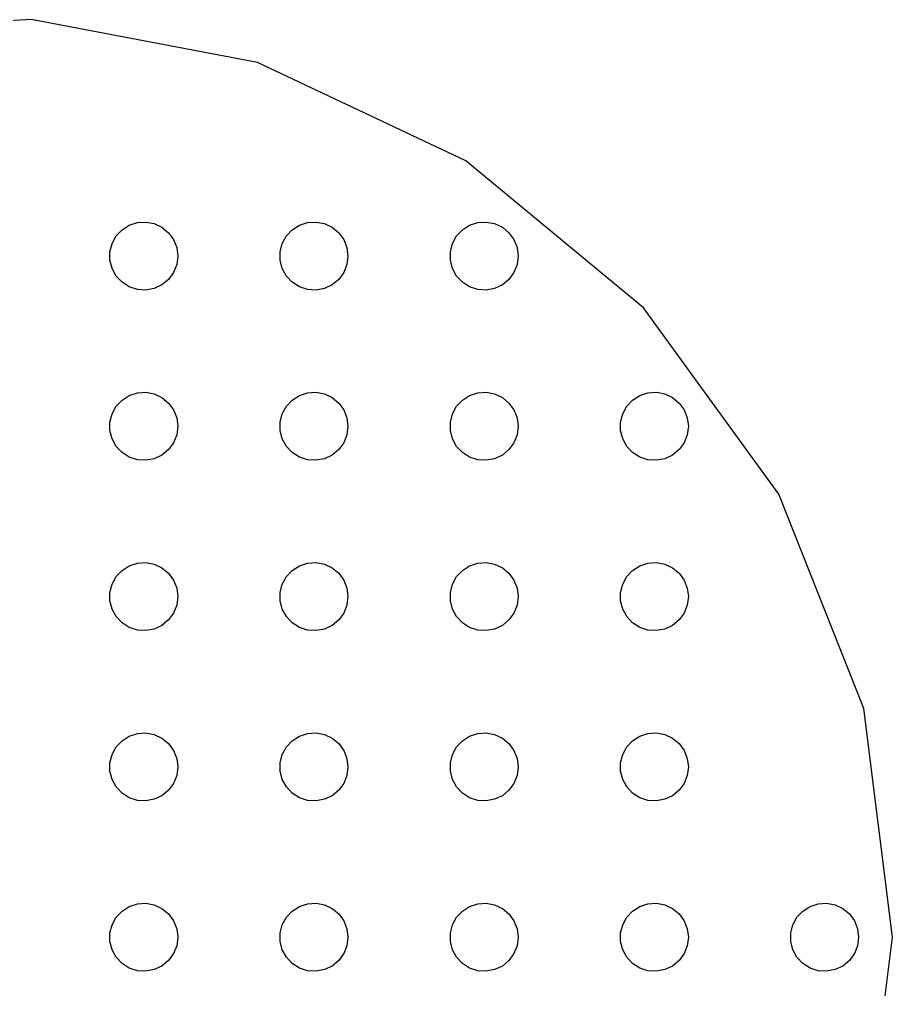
# Model space of a CAD drawing. Header units: metres. Extents: x -80 to 81, y -81 to 81.
# Drawn here: x 4 to 81, y -4.6 to 80.8 of the extents above; entities that cross this region are included whole.
import ezdxf

# ---------------------------------------------------------------- set-up
doc = ezdxf.new("R2010")
doc.units = ezdxf.units.M

msp = doc.modelspace()

# ---------------------------------------------------------------- linework, layer by layer
for p, q in [((5.08603, 80.8402), (-15.1779, 79.5653)), ((25.0304, 77.0356), (5.08603, 80.8402)), ((43.402, 68.3906), (25.0304, 77.0356)), ((59.0464, 55.4483), (43.402, 68.3906)), ((13.0877, 62.3115), (13.7227, 62.7145)), ((13.7227, 62.7145), (14.4379, 62.9469)), ((14.4379, 62.9469), (15.1884, 62.9941)), ((15.1884, 62.9941), (15.927, 62.8532)), ((15.927, 62.8532), (16.6075, 62.533)), ((16.6075, 62.533), (17.1869, 62.0536)), ((28.0877, 62.3115), (28.7227, 62.7145)), ((28.7227, 62.7145), (29.4379, 62.9469)), ((29.4379, 62.9469), (30.1884, 62.9941)), ((30.1884, 62.9941), (30.927, 62.8532)), ((30.927, 62.8532), (31.6075, 62.533)), ((31.6075, 62.533), (32.1869, 62.0536)), ((43.0877, 62.3115), (43.7227, 62.7145)), ((43.7227, 62.7145), (44.4379, 62.9469)), ((44.4379, 62.9469), (45.1884, 62.9941)), ((45.1884, 62.9941), (45.927, 62.8532)), ((45.927, 62.8532), (46.6075, 62.533)), ((46.6075, 62.533), (47.1869, 62.0536)), ((12.2107, 61.1044), (12.5729, 61.7634)), ((12.5729, 61.7634), (13.0877, 62.3115)), ((17.1869, 62.0536), (17.6289, 61.4453)), ((27.2107, 61.1044), (27.5729, 61.7634)), ((27.5729, 61.7634), (28.0877, 62.3115)), ((32.1869, 62.0536), (32.6289, 61.4453)), ((42.2107, 61.1044), (42.5729, 61.7634)), ((42.5729, 61.7634), (43.0877, 62.3115)), ((47.1869, 62.0536), (47.6289, 61.4453)), ((12.0237, 60.376), (12.2107, 61.1044)), ((17.6289, 61.4453), (17.9057, 60.7461)), ((17.9057, 60.7461), (18, 60)), ((27.0237, 60.376), (27.2107, 61.1044)), ((32.6289, 61.4453), (32.9057, 60.7461)), ((32.9057, 60.7461), (33, 60)), ((42.0237, 60.376), (42.2107, 61.1044)), ((47.6289, 61.4453), (47.9057, 60.7461)), ((47.9057, 60.7461), (48, 60)), ((12.0237, 59.624), (12.0237, 60.376)), ((18, 60), (17.9057, 59.2539)), ((27.0237, 59.624), (27.0237, 60.376)), ((33, 60), (32.9057, 59.2539)), ((42.0237, 59.624), (42.0237, 60.376)), ((48, 60), (47.9057, 59.2539)), ((12.2107, 58.8956), (12.0237, 59.624)), ((17.9057, 59.2539), (17.6289, 58.5547)), ((27.2107, 58.8956), (27.0237, 59.624)), ((32.9057, 59.2539), (32.6289, 58.5547)), ((42.2107, 58.8956), (42.0237, 59.624)), ((47.9057, 59.2539), (47.6289, 58.5547)), ((12.5729, 58.2366), (12.2107, 58.8956)), ((13.0877, 57.6885), (12.5729, 58.2366)), ((17.6289, 58.5547), (17.1869, 57.9464)), ((27.5729, 58.2366), (27.2107, 58.8956)), ((28.0877, 57.6885), (27.5729, 58.2366)), ((32.6289, 58.5547), (32.1869, 57.9464)), ((42.5729, 58.2366), (42.2107, 58.8956)), ((43.0877, 57.6885), (42.5729, 58.2366)), ((47.6289, 58.5547), (47.1869, 57.9464)), ((13.7227, 57.2855), (13.0877, 57.6885)), ((14.4379, 57.0531), (13.7227, 57.2855)), ((16.6075, 57.467), (15.927, 57.1468)), ((17.1869, 57.9464), (16.6075, 57.467)), ((28.7227, 57.2855), (28.0877, 57.6885)), ((29.4379, 57.0531), (28.7227, 57.2855)), ((31.6075, 57.467), (30.927, 57.1468)), ((32.1869, 57.9464), (31.6075, 57.467)), ((43.7227, 57.2855), (43.0877, 57.6885)), ((44.4379, 57.0531), (43.7227, 57.2855)), ((46.6075, 57.467), (45.927, 57.1468)), ((47.1869, 57.9464), (46.6075, 57.467)), ((15.1884, 57.0059), (14.4379, 57.0531)), ((15.927, 57.1468), (15.1884, 57.0059)), ((30.1884, 57.0059), (29.4379, 57.0531)), ((30.927, 57.1468), (30.1884, 57.0059)), ((45.1884, 57.0059), (44.4379, 57.0531)), ((45.927, 57.1468), (45.1884, 57.0059)), ((70.9808, 39.022), (59.0464, 55.4483)), ((13.7227, 47.7145), (14.4379, 47.9469)), ((14.4379, 47.9469), (15.1884, 47.9941)), ((15.1884, 47.9941), (15.927, 47.8532)), ((15.927, 47.8532), (16.6075, 47.533)), ((28.7227, 47.7145), (29.4379, 47.9469)), ((29.4379, 47.9469), (30.1884, 47.9941)), ((30.1884, 47.9941), (30.927, 47.8532)), ((30.927, 47.8532), (31.6075, 47.533)), ((43.7227, 47.7145), (44.4379, 47.9469)), ((44.4379, 47.9469), (45.1884, 47.9941)), ((45.1884, 47.9941), (45.927, 47.8532)), ((45.927, 47.8532), (46.6075, 47.533)), ((58.7227, 47.7145), (59.4379, 47.9469)), ((59.4379, 47.9469), (60.1884, 47.9941)), ((60.1884, 47.9941), (60.927, 47.8532)), ((60.927, 47.8532), (61.6075, 47.533)), ((12.5729, 46.7634), (13.0877, 47.3115)), ((13.0877, 47.3115), (13.7227, 47.7145)), ((16.6075, 47.533), (17.1869, 47.0536)), ((17.1869, 47.0536), (17.6289, 46.4453)), ((27.5729, 46.7634), (28.0877, 47.3115)), ((28.0877, 47.3115), (28.7227, 47.7145)), ((31.6075, 47.533), (32.1869, 47.0536)), ((32.1869, 47.0536), (32.6289, 46.4453)), ((42.5729, 46.7634), (43.0877, 47.3115)), ((43.0877, 47.3115), (43.7227, 47.7145)), ((46.6075, 47.533), (47.1869, 47.0536)), ((47.1869, 47.0536), (47.6289, 46.4453)), ((57.5729, 46.7634), (58.0877, 47.3115)), ((58.0877, 47.3115), (58.7227, 47.7145)), ((61.6075, 47.533), (62.1869, 47.0536)), ((62.1869, 47.0536), (62.6289, 46.4453)), ((12.2107, 46.1044), (12.5729, 46.7634)), ((17.6289, 46.4453), (17.9057, 45.7461)), ((27.2107, 46.1044), (27.5729, 46.7634)), ((32.6289, 46.4453), (32.9057, 45.7461)), ((42.2107, 46.1044), (42.5729, 46.7634)), ((47.6289, 46.4453), (47.9057, 45.7461)), ((57.2107, 46.1044), (57.5729, 46.7634)), ((62.6289, 46.4453), (62.9057, 45.7461)), ((12.0237, 45.376), (12.2107, 46.1044)), ((12.0237, 44.624), (12.0237, 45.376)), ((17.9057, 45.7461), (18, 45)), ((27.0237, 45.376), (27.2107, 46.1044)), ((27.0237, 44.624), (27.0237, 45.376)), ((32.9057, 45.7461), (33, 45)), ((42.0237, 45.376), (42.2107, 46.1044)), ((42.0237, 44.624), (42.0237, 45.376)), ((47.9057, 45.7461), (48, 45)), ((57.0237, 45.376), (57.2107, 46.1044)), ((57.0237, 44.624), (57.0237, 45.376)), ((62.9057, 45.7461), (63, 45)), ((12.2107, 43.8956), (12.0237, 44.624)), ((18, 45), (17.9057, 44.2539)), ((27.2107, 43.8956), (27.0237, 44.624)), ((33, 45), (32.9057, 44.2539)), ((42.2107, 43.8956), (42.0237, 44.624)), ((48, 45), (47.9057, 44.2539)), ((57.2107, 43.8956), (57.0237, 44.624)), ((63, 45), (62.9057, 44.2539)), ((12.5729, 43.2366), (12.2107, 43.8956)), ((17.9057, 44.2539), (17.6289, 43.5547)), ((27.5729, 43.2366), (27.2107, 43.8956)), ((32.9057, 44.2539), (32.6289, 43.5547)), ((42.5729, 43.2366), (42.2107, 43.8956)), ((47.9057, 44.2539), (47.6289, 43.5547)), ((57.5729, 43.2366), (57.2107, 43.8956)), ((62.9057, 44.2539), (62.6289, 43.5547)), ((13.0877, 42.6885), (12.5729, 43.2366)), ((17.1869, 42.9464), (16.6075, 42.467)), ((17.6289, 43.5547), (17.1869, 42.9464)), ((28.0877, 42.6885), (27.5729, 43.2366)), ((32.1869, 42.9464), (31.6075, 42.467)), ((32.6289, 43.5547), (32.1869, 42.9464)), ((43.0877, 42.6885), (42.5729, 43.2366)), ((47.1869, 42.9464), (46.6075, 42.467)), ((47.6289, 43.5547), (47.1869, 42.9464)), ((58.0877, 42.6885), (57.5729, 43.2366)), ((62.1869, 42.9464), (61.6075, 42.467)), ((62.6289, 43.5547), (62.1869, 42.9464)), ((13.7227, 42.2855), (13.0877, 42.6885)), ((14.4379, 42.0531), (13.7227, 42.2855)), ((15.1884, 42.0059), (14.4379, 42.0531)), ((15.927, 42.1468), (15.1884, 42.0059)), ((16.6075, 42.467), (15.927, 42.1468)), ((28.7227, 42.2855), (28.0877, 42.6885)), ((29.4379, 42.0531), (28.7227, 42.2855)), ((30.1884, 42.0059), (29.4379, 42.0531)), ((30.927, 42.1468), (30.1884, 42.0059)), ((31.6075, 42.467), (30.927, 42.1468)), ((43.7227, 42.2855), (43.0877, 42.6885)), ((44.4379, 42.0531), (43.7227, 42.2855)), ((45.1884, 42.0059), (44.4379, 42.0531)), ((45.927, 42.1468), (45.1884, 42.0059)), ((46.6075, 42.467), (45.927, 42.1468)), ((58.7227, 42.2855), (58.0877, 42.6885)), ((59.4379, 42.0531), (58.7227, 42.2855)), ((60.1884, 42.0059), (59.4379, 42.0531)), ((60.927, 42.1468), (60.1884, 42.0059)), ((61.6075, 42.467), (60.927, 42.1468)), ((78.4552, 20.1439), (70.9808, 39.022)), ((13.0877, 32.3115), (13.7227, 32.7145)), ((13.7227, 32.7145), (14.4379, 32.9469)), ((14.4379, 32.9469), (15.1884, 32.9941)), ((15.1884, 32.9941), (15.927, 32.8532)), ((15.927, 32.8532), (16.6075, 32.533)), ((16.6075, 32.533), (17.1869, 32.0536)), ((28.0877, 32.3115), (28.7227, 32.7145)), ((28.7227, 32.7145), (29.4379, 32.9469)), ((29.4379, 32.9469), (30.1884, 32.9941)), ((30.1884, 32.9941), (30.927, 32.8532)), ((30.927, 32.8532), (31.6075, 32.533)), ((31.6075, 32.533), (32.1869, 32.0536)), ((43.0877, 32.3115), (43.7227, 32.7145)), ((43.7227, 32.7145), (44.4379, 32.9469)), ((44.4379, 32.9469), (45.1884, 32.9941)), ((45.1884, 32.9941), (45.927, 32.8532)), ((45.927, 32.8532), (46.6075, 32.533)), ((46.6075, 32.533), (47.1869, 32.0536)), ((58.0877, 32.3115), (58.7227, 32.7145)), ((58.7227, 32.7145), (59.4379, 32.9469)), ((59.4379, 32.9469), (60.1884, 32.9941)), ((60.1884, 32.9941), (60.927, 32.8532)), ((60.927, 32.8532), (61.6075, 32.533)), ((61.6075, 32.533), (62.1869, 32.0536)), ((12.2107, 31.1044), (12.5729, 31.7634)), ((12.5729, 31.7634), (13.0877, 32.3115)), ((17.1869, 32.0536), (17.6289, 31.4453)), ((27.2107, 31.1044), (27.5729, 31.7634)), ((27.5729, 31.7634), (28.0877, 32.3115)), ((32.1869, 32.0536), (32.6289, 31.4453)), ((42.2107, 31.1044), (42.5729, 31.7634)), ((42.5729, 31.7634), (43.0877, 32.3115)), ((47.1869, 32.0536), (47.6289, 31.4453)), ((57.2107, 31.1044), (57.5729, 31.7634)), ((57.5729, 31.7634), (58.0877, 32.3115)), ((62.1869, 32.0536), (62.6289, 31.4453)), ((12.0237, 30.376), (12.2107, 31.1044)), ((17.6289, 31.4453), (17.9057, 30.7461)), ((27.0237, 30.376), (27.2107, 31.1044)), ((32.6289, 31.4453), (32.9057, 30.7461)), ((42.0237, 30.376), (42.2107, 31.1044)), ((47.6289, 31.4453), (47.9057, 30.7461)), ((57.0237, 30.376), (57.2107, 31.1044)), ((62.6289, 31.4453), (62.9057, 30.7461)), ((12.0237, 29.624), (12.0237, 30.376)), ((17.9057, 30.7461), (18, 30)), ((18, 30), (17.9057, 29.2539)), ((27.0237, 29.624), (27.0237, 30.376)), ((32.9057, 30.7461), (33, 30)), ((33, 30), (32.9057, 29.2539)), ((42.0237, 29.624), (42.0237, 30.376)), ((47.9057, 30.7461), (48, 30)), ((48, 30), (47.9057, 29.2539)), ((57.0237, 29.624), (57.0237, 30.376)), ((62.9057, 30.7461), (63, 30)), ((63, 30), (62.9057, 29.2539)), ((12.2107, 28.8956), (12.0237, 29.624)), ((17.9057, 29.2539), (17.6289, 28.5547)), ((27.2107, 28.8956), (27.0237, 29.624)), ((32.9057, 29.2539), (32.6289, 28.5547)), ((42.2107, 28.8956), (42.0237, 29.624)), ((47.9057, 29.2539), (47.6289, 28.5547)), ((57.2107, 28.8956), (57.0237, 29.624)), ((62.9057, 29.2539), (62.6289, 28.5547)), ((12.5729, 28.2366), (12.2107, 28.8956)), ((13.0877, 27.6884), (12.5729, 28.2366)), ((17.6289, 28.5547), (17.1869, 27.9464)), ((27.5729, 28.2366), (27.2107, 28.8956)), ((28.0877, 27.6884), (27.5729, 28.2366)), ((32.6289, 28.5547), (32.1869, 27.9464)), ((42.5729, 28.2366), (42.2107, 28.8956)), ((43.0877, 27.6884), (42.5729, 28.2366)), ((47.6289, 28.5547), (47.1869, 27.9464)), ((57.5729, 28.2366), (57.2107, 28.8956)), ((58.0877, 27.6884), (57.5729, 28.2366)), ((62.6289, 28.5547), (62.1869, 27.9464)), ((13.7227, 27.2855), (13.0877, 27.6884)), ((16.6075, 27.467), (15.927, 27.1468)), ((17.1869, 27.9464), (16.6075, 27.467)), ((28.7227, 27.2855), (28.0877, 27.6884)), ((31.6075, 27.467), (30.927, 27.1468)), ((32.1869, 27.9464), (31.6075, 27.467)), ((43.7227, 27.2855), (43.0877, 27.6884)), ((46.6075, 27.467), (45.927, 27.1468)), ((47.1869, 27.9464), (46.6075, 27.467)), ((58.7227, 27.2855), (58.0877, 27.6884)), ((61.6075, 27.467), (60.927, 27.1468)), ((62.1869, 27.9464), (61.6075, 27.467)), ((14.4379, 27.0531), (13.7227, 27.2855)), ((15.1884, 27.0059), (14.4379, 27.0531)), ((15.927, 27.1468), (15.1884, 27.0059)), ((29.4379, 27.0531), (28.7227, 27.2855)), ((30.1884, 27.0059), (29.4379, 27.0531)), ((30.927, 27.1468), (30.1884, 27.0059)), ((44.4379, 27.0531), (43.7227, 27.2855)), ((45.1884, 27.0059), (44.4379, 27.0531)), ((45.927, 27.1468), (45.1884, 27.0059)), ((59.4379, 27.0531), (58.7227, 27.2855)), ((60.1884, 27.0059), (59.4379, 27.0531)), ((60.927, 27.1468), (60.1884, 27.0059)), ((81, 0), (78.4552, 20.1439)), ((13.7227, 17.7145), (14.4379, 17.9469)), ((14.4379, 17.9469), (15.1884, 17.9941)), ((15.1884, 17.9941), (15.927, 17.8532)), ((28.7227, 17.7145), (29.4379, 17.9469)), ((29.4379, 17.9469), (30.1884, 17.9941)), ((30.1884, 17.9941), (30.927, 17.8532)), ((43.7227, 17.7145), (44.4379, 17.9469)), ((44.4379, 17.9469), (45.1884, 17.9941)), ((45.1884, 17.9941), (45.927, 17.8532)), ((58.7227, 17.7145), (59.4379, 17.9469)), ((59.4379, 17.9469), (60.1884, 17.9941)), ((60.1884, 17.9941), (60.927, 17.8532)), ((12.5729, 16.7634), (13.0877, 17.3115)), ((13.0877, 17.3115), (13.7227, 17.7145)), ((15.927, 17.8532), (16.6075, 17.533)), ((16.6075, 17.533), (17.1869, 17.0536)), ((27.5729, 16.7634), (28.0877, 17.3115)), ((28.0877, 17.3115), (28.7227, 17.7145)), ((30.927, 17.8532), (31.6075, 17.533)), ((31.6075, 17.533), (32.1869, 17.0536)), ((42.5729, 16.7634), (43.0877, 17.3115)), ((43.0877, 17.3115), (43.7227, 17.7145)), ((45.927, 17.8532), (46.6075, 17.533)), ((46.6075, 17.533), (47.1869, 17.0536)), ((57.5729, 16.7634), (58.0877, 17.3115)), ((58.0877, 17.3115), (58.7227, 17.7145)), ((60.927, 17.8532), (61.6075, 17.533)), ((61.6075, 17.533), (62.1869, 17.0536)), ((12.2107, 16.1044), (12.5729, 16.7634)), ((17.1869, 17.0536), (17.6289, 16.4453)), ((17.6289, 16.4453), (17.9057, 15.7461)), ((27.2107, 16.1044), (27.5729, 16.7634)), ((32.1869, 17.0536), (32.6289, 16.4453)), ((32.6289, 16.4453), (32.9057, 15.7461)), ((42.2107, 16.1044), (42.5729, 16.7634)), ((47.1869, 17.0536), (47.6289, 16.4453)), ((47.6289, 16.4453), (47.9057, 15.7461)), ((57.2107, 16.1044), (57.5729, 16.7634)), ((62.1869, 17.0536), (62.6289, 16.4453)), ((62.6289, 16.4453), (62.9057, 15.7461)), ((12.0237, 15.376), (12.2107, 16.1044)), ((17.9057, 15.7461), (18, 15)), ((27.0237, 15.376), (27.2107, 16.1044)), ((32.9057, 15.7461), (33, 15)), ((42.0237, 15.376), (42.2107, 16.1044)), ((47.9057, 15.7461), (48, 15)), ((57.0237, 15.376), (57.2107, 16.1044)), ((62.9057, 15.7461), (63, 15)), ((12.0237, 14.624), (12.0237, 15.376)), ((12.2107, 13.8956), (12.0237, 14.624)), ((18, 15), (17.9057, 14.2539)), ((27.0237, 14.624), (27.0237, 15.376)), ((27.2107, 13.8956), (27.0237, 14.624)), ((33, 15), (32.9057, 14.2539)), ((42.0237, 14.624), (42.0237, 15.376)), ((42.2107, 13.8956), (42.0237, 14.624)), ((48, 15), (47.9057, 14.2539)), ((57.0237, 14.624), (57.0237, 15.376)), ((57.2107, 13.8956), (57.0237, 14.624)), ((63, 15), (62.9057, 14.2539)), ((12.5729, 13.2366), (12.2107, 13.8956)), ((17.9057, 14.2539), (17.6289, 13.5547)), ((27.5729, 13.2366), (27.2107, 13.8956)), ((32.9057, 14.2539), (32.6289, 13.5547)), ((42.5729, 13.2366), (42.2107, 13.8956)), ((47.9057, 14.2539), (47.6289, 13.5547)), ((57.5729, 13.2366), (57.2107, 13.8956)), ((62.9057, 14.2539), (62.6289, 13.5547)), ((13.0877, 12.6884), (12.5729, 13.2366)), ((17.1869, 12.9464), (16.6075, 12.467)), ((17.6289, 13.5547), (17.1869, 12.9464)), ((28.0877, 12.6884), (27.5729, 13.2366)), ((32.1869, 12.9464), (31.6075, 12.467)), ((32.6289, 13.5547), (32.1869, 12.9464)), ((43.0877, 12.6884), (42.5729, 13.2366)), ((47.1869, 12.9464), (46.6075, 12.467)), ((47.6289, 13.5547), (47.1869, 12.9464)), ((58.0877, 12.6884), (57.5729, 13.2366)), ((62.1869, 12.9464), (61.6075, 12.467)), ((62.6289, 13.5547), (62.1869, 12.9464)), ((13.7227, 12.2855), (13.0877, 12.6884)), ((14.4379, 12.0531), (13.7227, 12.2855)), ((15.1884, 12.0059), (14.4379, 12.0531)), ((15.927, 12.1468), (15.1884, 12.0059)), ((16.6075, 12.467), (15.927, 12.1468)), ((28.7227, 12.2855), (28.0877, 12.6884)), ((29.4379, 12.0531), (28.7227, 12.2855)), ((30.1884, 12.0059), (29.4379, 12.0531)), ((30.927, 12.1468), (30.1884, 12.0059)), ((31.6075, 12.467), (30.927, 12.1468)), ((43.7227, 12.2855), (43.0877, 12.6884)), ((44.4379, 12.0531), (43.7227, 12.2855)), ((45.1884, 12.0059), (44.4379, 12.0531)), ((45.927, 12.1468), (45.1884, 12.0059)), ((46.6075, 12.467), (45.927, 12.1468)), ((58.7227, 12.2855), (58.0877, 12.6884)), ((59.4379, 12.0531), (58.7227, 12.2855)), ((60.1884, 12.0059), (59.4379, 12.0531)), ((60.927, 12.1468), (60.1884, 12.0059)), ((61.6075, 12.467), (60.927, 12.1468)), ((13.0877, 2.31154), (13.7227, 2.71448)), ((13.7227, 2.71448), (14.4379, 2.94685)), ((14.4379, 2.94685), (15.1884, 2.99408)), ((15.1884, 2.99408), (15.927, 2.85316)), ((15.927, 2.85316), (16.6075, 2.53297)), ((28.0877, 2.31154), (28.7227, 2.71448)), ((28.7227, 2.71448), (29.4379, 2.94685)), ((29.4379, 2.94685), (30.1884, 2.99408)), ((30.1884, 2.99408), (30.927, 2.85316)), ((30.927, 2.85316), (31.6075, 2.53297)), ((43.0877, 2.31154), (43.7227, 2.71448)), ((43.7227, 2.71448), (44.4379, 2.94685)), ((44.4379, 2.94685), (45.1884, 2.99408)), ((45.1884, 2.99408), (45.927, 2.85316)), ((45.927, 2.85316), (46.6075, 2.53297)), ((58.0877, 2.31154), (58.7227, 2.71448)), ((58.7227, 2.71448), (59.4379, 2.94685)), ((59.4379, 2.94685), (60.1884, 2.99408)), ((60.1884, 2.99408), (60.927, 2.85316)), ((60.927, 2.85316), (61.6075, 2.53297)), ((73.0877, 2.31154), (73.7227, 2.71448)), ((73.7227, 2.71448), (74.4379, 2.94685)), ((74.4379, 2.94685), (75.1884, 2.99408)), ((75.1884, 2.99408), (75.927, 2.85316)), ((75.927, 2.85316), (76.6075, 2.53297)), ((12.2107, 1.10437), (12.5729, 1.76335)), ((12.5729, 1.76335), (13.0877, 2.31154)), ((16.6075, 2.53297), (17.1869, 2.05363)), ((17.1869, 2.05363), (17.6289, 1.44525)), ((27.2107, 1.10437), (27.5729, 1.76335)), ((27.5729, 1.76335), (28.0877, 2.31154)), ((31.6075, 2.53297), (32.1869, 2.05363)), ((32.1869, 2.05363), (32.6289, 1.44525)), ((42.2107, 1.10437), (42.5729, 1.76335)), ((42.5729, 1.76335), (43.0877, 2.31154)), ((46.6075, 2.53297), (47.1869, 2.05363)), ((47.1869, 2.05363), (47.6289, 1.44525)), ((57.2107, 1.10437), (57.5729, 1.76335)), ((57.5729, 1.76335), (58.0877, 2.31154)), ((61.6075, 2.53297), (62.1869, 2.05363)), ((62.1869, 2.05363), (62.6289, 1.44525)), ((72.2107, 1.10437), (72.573, 1.76335)), ((72.573, 1.76335), (73.0877, 2.31154)), ((76.6075, 2.53297), (77.1869, 2.05363)), ((77.1869, 2.05363), (77.6289, 1.44525)), ((12.0237, 0.375992), (12.2107, 1.10437)), ((17.6289, 1.44525), (17.9057, 0.746063)), ((27.0237, 0.375992), (27.2107, 1.10437)), ((32.6289, 1.44525), (32.9057, 0.746063)), ((42.0237, 0.375992), (42.2107, 1.10437)), ((47.6289, 1.44525), (47.9057, 0.746063)), ((57.0237, 0.375992), (57.2107, 1.10437)), ((62.6289, 1.44525), (62.9057, 0.746063)), ((72.0237, 0.375992), (72.2107, 1.10437)), ((77.6289, 1.44525), (77.9057, 0.746063)), ((12.0237, -0.375992), (12.0237, 0.375992)), ((17.9057, 0.746063), (18, 0)), ((18, 0), (17.9057, -0.746063)), ((27.0237, -0.375992), (27.0237, 0.375992)), ((32.9057, 0.746063), (33, 0)), ((33, 0), (32.9057, -0.746063)), ((42.0237, -0.375992), (42.0237, 0.375992)), ((47.9057, 0.746063), (48, 0)), ((48, 0), (47.9057, -0.746063)), ((57.0237, -0.375992), (57.0237, 0.375992)), ((62.9057, 0.746063), (63, 0)), ((63, 0), (62.9057, -0.746063)), ((72.0237, -0.375992), (72.0237, 0.375992)), ((77.9057, 0.746063), (78, 0)), ((78, 0), (77.9057, -0.746063)), ((78.4552, -20.1439), (81, 0)), ((12.2107, -1.10437), (12.0237, -0.375992)), ((17.9057, -0.746063), (17.6289, -1.44525)), ((27.2107, -1.10437), (27.0237, -0.375992)), ((32.9057, -0.746063), (32.6289, -1.44525)), ((42.2107, -1.10437), (42.0237, -0.375992)), ((47.9057, -0.746063), (47.6289, -1.44525)), ((57.2107, -1.10437), (57.0237, -0.375992)), ((62.9057, -0.746063), (62.6289, -1.44525)), ((72.2107, -1.10437), (72.0237, -0.375992)), ((77.9057, -0.746063), (77.6289, -1.44525)), ((12.5729, -1.76335), (12.2107, -1.10437)), ((17.6289, -1.44525), (17.1869, -2.05363)), ((27.5729, -1.76335), (27.2107, -1.10437)), ((32.6289, -1.44525), (32.1869, -2.05363)), ((42.5729, -1.76335), (42.2107, -1.10437)), ((47.6289, -1.44525), (47.1869, -2.05363)), ((57.5729, -1.76335), (57.2107, -1.10437)), ((62.6289, -1.44525), (62.1869, -2.05363)), ((72.573, -1.76335), (72.2107, -1.10437)), ((77.6289, -1.44525), (77.1869, -2.05363)), ((13.0877, -2.31154), (12.5729, -1.76335)), ((13.7227, -2.71448), (13.0877, -2.31154)), ((16.6075, -2.53297), (15.927, -2.85316)), ((17.1869, -2.05363), (16.6075, -2.53297)), ((28.0877, -2.31154), (27.5729, -1.76335)), ((28.7227, -2.71448), (28.0877, -2.31154)), ((31.6075, -2.53297), (30.927, -2.85316)), ((32.1869, -2.05363), (31.6075, -2.53297)), ((43.0877, -2.31154), (42.5729, -1.76335)), ((43.7227, -2.71448), (43.0877, -2.31154)), ((46.6075, -2.53297), (45.927, -2.85316)), ((47.1869, -2.05363), (46.6075, -2.53297)), ((58.0877, -2.31154), (57.5729, -1.76335)), ((58.7227, -2.71448), (58.0877, -2.31154)), ((61.6075, -2.53297), (60.927, -2.85316)), ((62.1869, -2.05363), (61.6075, -2.53297)), ((73.0877, -2.31154), (72.573, -1.76335)), ((73.7227, -2.71448), (73.0877, -2.31154)), ((76.6075, -2.53297), (75.927, -2.85316)), ((77.1869, -2.05363), (76.6075, -2.53297)), ((14.4379, -2.94685), (13.7227, -2.71448)), ((15.1884, -2.99408), (14.4379, -2.94685)), ((15.927, -2.85316), (15.1884, -2.99408)), ((29.4379, -2.94685), (28.7227, -2.71448)), ((30.1884, -2.99408), (29.4379, -2.94685)), ((30.927, -2.85316), (30.1884, -2.99408)), ((44.4379, -2.94685), (43.7227, -2.71448)), ((45.1884, -2.99408), (44.4379, -2.94685)), ((45.927, -2.85316), (45.1884, -2.99408)), ((59.4379, -2.94685), (58.7227, -2.71448)), ((60.1884, -2.99408), (59.4379, -2.94685)), ((60.927, -2.85316), (60.1884, -2.99408)), ((74.4379, -2.94685), (73.7227, -2.71448)), ((75.1884, -2.99408), (74.4379, -2.94685)), ((75.927, -2.85316), (75.1884, -2.99408))]:
    msp.add_line(p, q)

doc.saveas('drawing.dxf')
